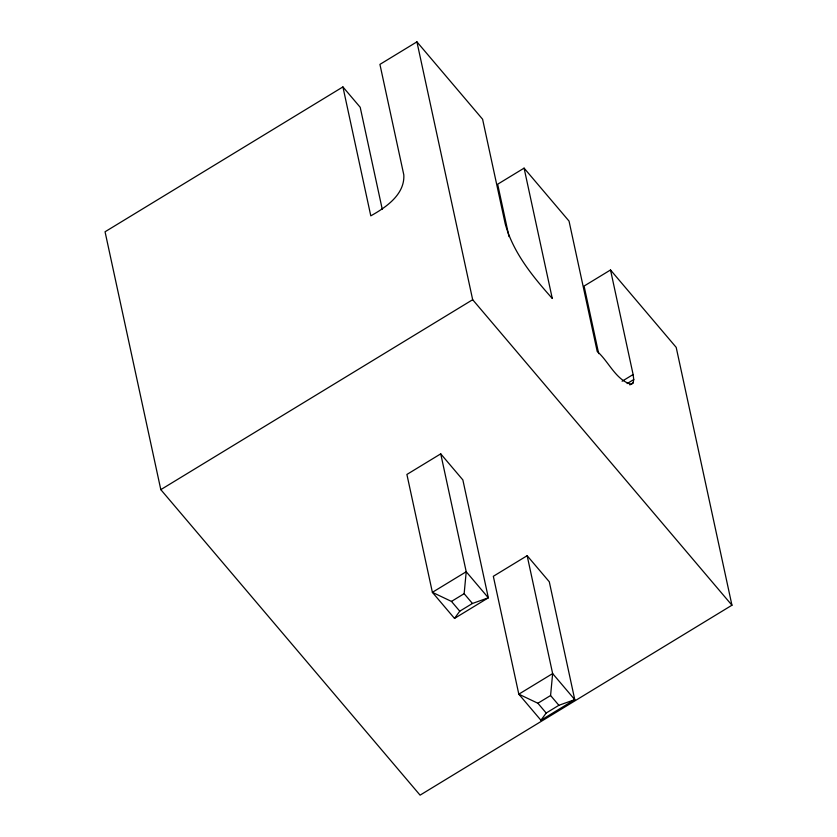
<?xml version="1.0" encoding="UTF-8"?>
<svg xmlns="http://www.w3.org/2000/svg" width="837" height="837" viewBox="0 0 837 837"><rect width="100%" height="100%" fill="white"/><g stroke="black" fill="none" stroke-linecap="round" stroke-linejoin="round"><path stroke-width="1.26" d="M454.512 618.407L459.764 611.188L451.467 601.416L432.384 592.334L466.219 571.734L488.337 597.806L472.445 603.467L464.148 593.684L466.219 571.734L440.733 453.853L406.897 474.453L432.384 592.334L454.512 618.407L488.337 597.806L462.861 479.925L440.733 453.853M540.932 720.249L546.184 713.03L537.888 703.247L518.814 694.176L552.64 673.576L574.768 699.638L558.875 705.298L550.579 695.526L552.64 673.576L527.153 555.695L493.328 576.295L518.814 694.176L540.932 720.249L574.768 699.638L549.281 581.767L527.153 555.695M508.99 236.62L497.659 184.224L524.088 168.132L569.034 221.083L597.21 351.435C608.708 361.469 615.697 379.956 631.318 384.382L633.138 382.896L633.755 379.548L633.117 374.526L610.518 269.974L584.08 286.066L598.696 353.643M382.289 209.407L360.203 107.282L342.919 86.922L105.054 231.776L160.809 489.635L420.08 795.15L731.946 605.224L676.191 347.365L610.518 269.974M524.088 168.132L552.274 298.474C532.74 276.524 513.154 252.701 505.213 223.803L482.604 119.252L416.92 41.85L379.925 64.386L403.811 174.891C404.941 194.456 385.941 207.43 370.791 215.841L342.919 86.922M160.809 489.635L472.675 299.709L416.92 41.85M622.111 381.233L633.117 374.526M627.143 383.576L633.755 379.548M629.842 384.905L633.138 382.896M451.467 601.416L464.148 593.684M459.764 611.188L472.445 603.467M537.888 703.247L550.579 695.526M546.184 713.03L558.875 705.298M472.675 299.709L731.946 605.224"/></g></svg>
